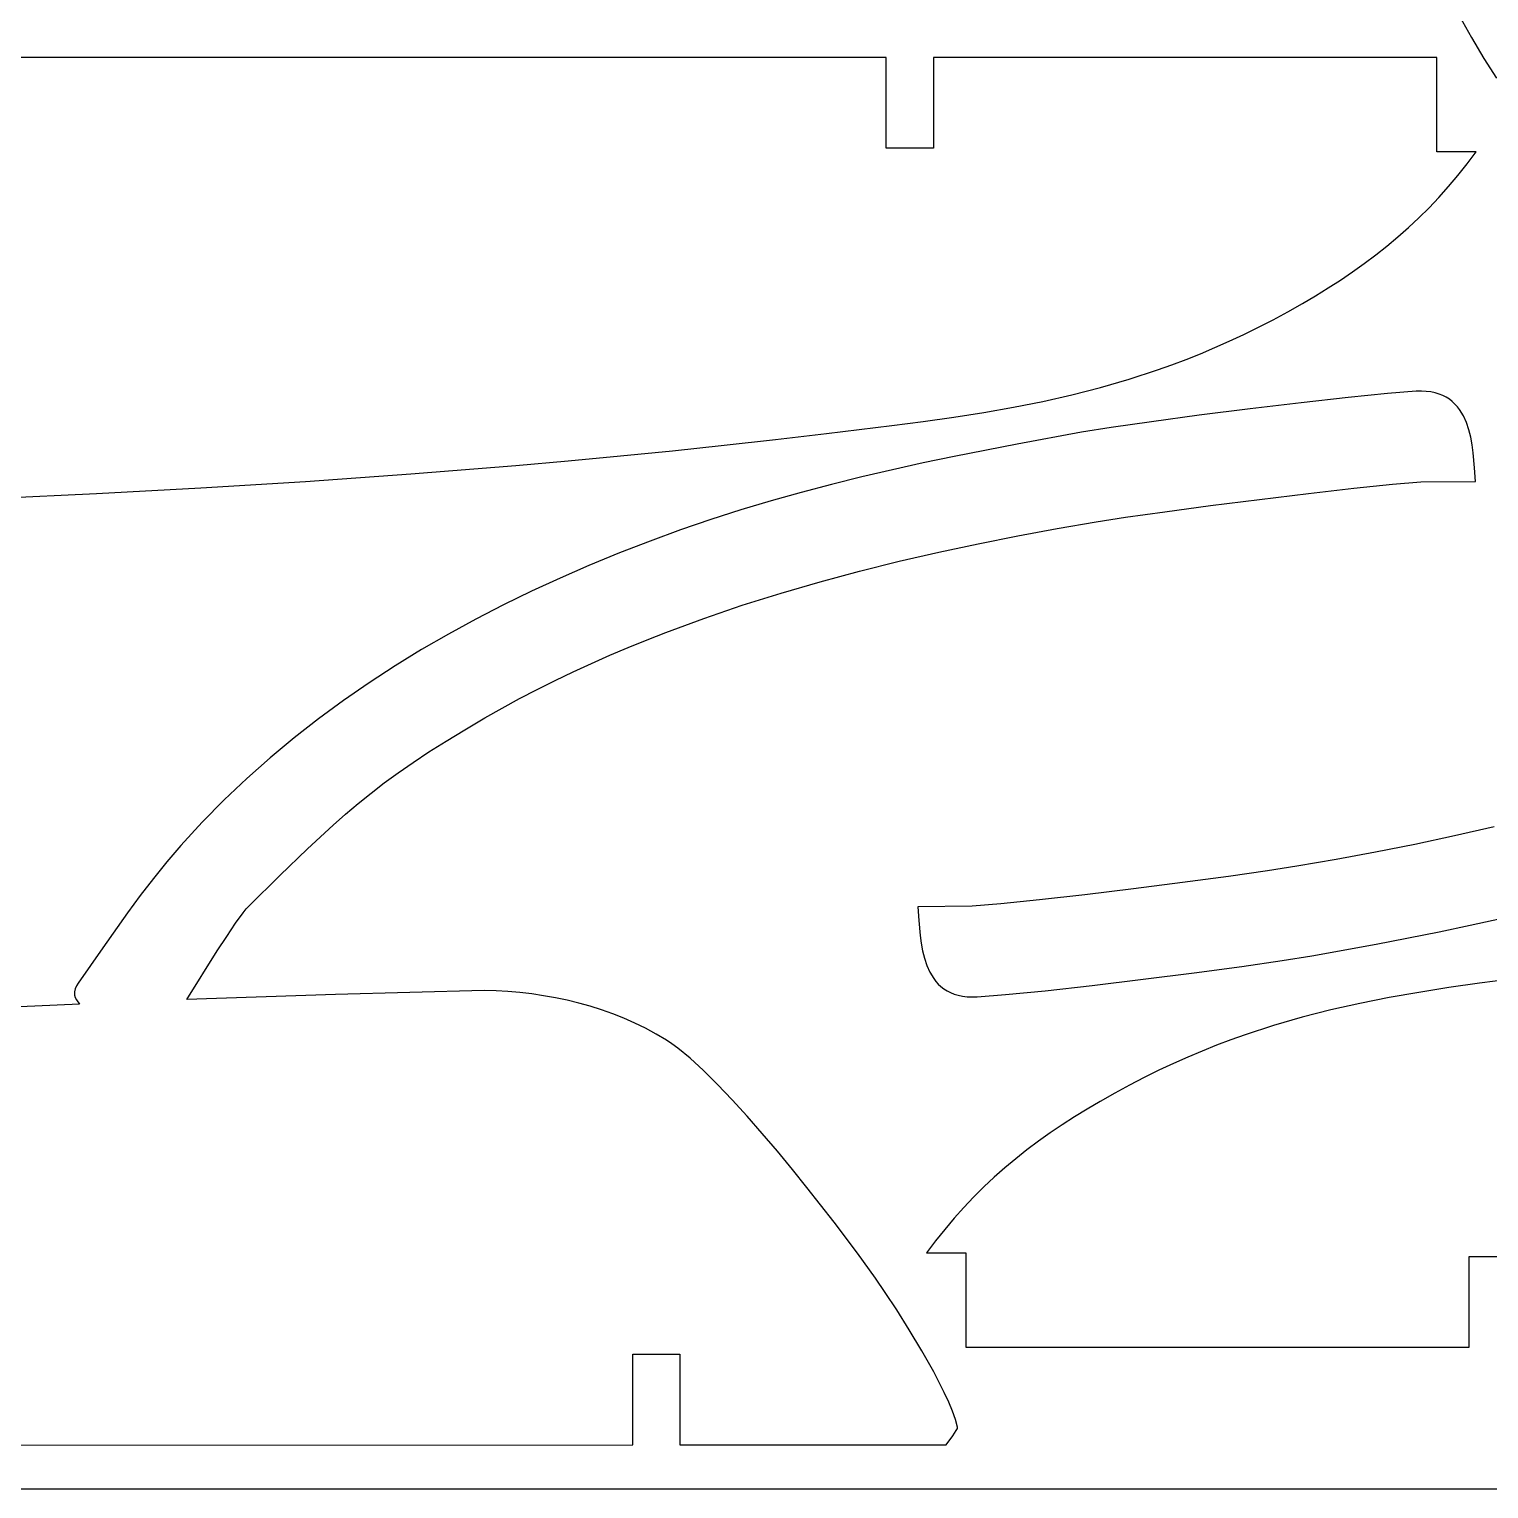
# Model space of a CAD drawing. Extents: x 378 to 958, y 20 to 900.
# Drawn here: x 458.4 to 538.9, y 20.1 to 100.5 of the extents above; entities that cross this region are included whole.
import ezdxf

# ---------------------------------------------------------------- set-up
doc = ezdxf.new("R2010")
doc.units = 0
doc.layers.get('0').update_dxf_attribs({"linetype": 'CONTINUOUS'})

msp = doc.modelspace()

# ---------------------------------------------------------------- linework, layer by layer
at = {"color": 4}
for p, q in [((537.254815, 101.242765), (537.911298, 100.071905)), ((537.911298, 100.071905), (538.604544, 98.91433)), ((505.66297, 98.962018), (425.98677, 98.960418)), ((505.66347, 93.963118), (505.66297, 98.962018)), ((536.00657, 98.962618), (508.26247, 98.962018)), ((508.26247, 98.962018), (508.26297, 93.963118)), ((536.00727, 93.764218), (536.00657, 98.962618)), ((538.604544, 98.91433), (539.290824, 97.824871)), ((508.26297, 93.963118), (505.66347, 93.963118)), ((538.16567, 93.764218), (536.00727, 93.764218)), ((537.674426, 93.103419), (538.16567, 93.764218)), ((537.170073, 92.46615), (537.674426, 93.103419)), ((536.121173, 91.25795), (536.652395, 91.851348)), ((536.652395, 91.851348), (537.170073, 92.46615)), ((535.57619, 90.684893), (536.121173, 91.25795)), ((534.444068, 89.595553), (535.017227, 90.131115)), ((535.017227, 90.131115), (535.57619, 90.684893)), ((533.856495, 89.077143), (534.444068, 89.595553)), ((532.637234, 88.087531), (533.254289, 88.574824)), ((533.254289, 88.574824), (533.856495, 89.077143)), ((532.005112, 87.614202), (532.637234, 88.087531)), ((530.694794, 86.705185), (531.357704, 87.153775)), ((531.357704, 87.153775), (532.005112, 87.614202)), ((529.321594, 85.83927), (530.016163, 86.267372)), ((530.016163, 86.267372), (530.694794, 86.705185)), ((527.7926, 84.957053), (528.61087, 85.419818)), ((528.61087, 85.419818), (529.321594, 85.83927)), ((526.173055, 84.100911), (526.980193, 84.517684)), ((526.980193, 84.517684), (527.7926, 84.957053)), ((524.572206, 83.331947), (525.370591, 83.705932)), ((525.370591, 83.705932), (526.173055, 84.100911)), ((522.985295, 82.643751), (523.777306, 82.978153)), ((523.777306, 82.978153), (524.572206, 83.331947)), ((521.407563, 82.029915), (522.195579, 82.327939)), ((522.195579, 82.327939), (522.985295, 82.643751)), ((517.472169, 80.778584), (519.047769, 81.234564)), ((519.047769, 81.234564), (520.620653, 81.748879)), ((520.620653, 81.748879), (521.407563, 82.029915)), ((515.889095, 80.374531), (517.472169, 80.778584)), ((533.295838, 80.455214), (531.115092, 80.235765)), ((534.862672, 80.576933), (533.295838, 80.455214)), ((535.152535, 80.58307), (534.862672, 80.576933)), ((535.423919, 80.56981), (535.152535, 80.58307)), ((535.677458, 80.538052), (535.423919, 80.56981)), ((535.913791, 80.488695), (535.677458, 80.538052)), ((536.133553, 80.422638), (535.913791, 80.488695)), ((511.047448, 79.409834), (512.681493, 79.696565)), ((512.681493, 79.696565), (514.293789, 80.015995)), ((514.293789, 80.015995), (515.889095, 80.374531)), ((528.522009, 79.944437), (525.71816, 79.607083)), ((531.115092, 80.235765), (528.522009, 79.944437)), ((536.337382, 80.340778), (536.133553, 80.422638)), ((536.525913, 80.244015), (536.337382, 80.340778)), ((536.699785, 80.133247), (536.525913, 80.244015)), ((536.859632, 80.009374), (536.699785, 80.133247)), ((537.006092, 79.873292), (536.859632, 80.009374)), ((537.139802, 79.725902), (537.006092, 79.873292)), ((537.261397, 79.568102), (537.139802, 79.725902)), ((505.967245, 78.681735), (507.695083, 78.908828)), ((507.695083, 78.908828), (509.386898, 79.149392)), ((509.386898, 79.149392), (511.047448, 79.409834)), ((520.284458, 78.897702), (518.057752, 78.577378)), ((522.905118, 79.249554), (520.284458, 78.897702)), ((525.71816, 79.607083), (522.905118, 79.249554)), ((537.470793, 79.224865), (537.261397, 79.568102)), ((537.639372, 78.850771), (537.470793, 79.224865)), ((537.772228, 78.453008), (537.639372, 78.850771)), ((499.57186, 77.913091), (502.38447, 78.242318)), ((502.38447, 78.242318), (505.967245, 78.681735)), ((516.426572, 78.314433), (512.879048, 77.666355)), ((518.057752, 78.577378), (516.426572, 78.314433)), ((537.874453, 78.038766), (537.772228, 78.453008)), ((537.951141, 77.615234), (537.874453, 78.038766)), ((491.023848, 77.016964), (493.888845, 77.300702)), ((493.888845, 77.300702), (496.739084, 77.599315)), ((496.739084, 77.599315), (499.57186, 77.913091)), ((512.879048, 77.666355), (509.414088, 76.987897)), ((538.007385, 77.1896), (537.951141, 77.615234)), ((479.470345, 76.024981), (485.260391, 76.492956)), ((485.260391, 76.492956), (488.146795, 76.747811)), ((488.146795, 76.747811), (491.023848, 77.016964)), ((507.706539, 76.630001), (506.012394, 76.25578)), ((509.414088, 76.987897), (507.706539, 76.630001)), ((538.07891, 76.360785), (538.007385, 77.1896)), ((467.897004, 75.247892), (473.675339, 75.61073)), ((473.675339, 75.61073), (479.470345, 76.024981)), ((504.329243, 75.862323), (502.654672, 75.446721)), ((506.012394, 76.25578), (504.329243, 75.862323)), ((535.131672, 75.578433), (538.129772, 75.609833)), ((538.129772, 75.609833), (538.07891, 76.360785)), ((456.47687, 74.667218), (462.156971, 74.934158)), ((462.156971, 74.934158), (467.897004, 75.247892)), ((500.98627, 75.006062), (499.321625, 74.537438)), ((502.654672, 75.446721), (500.98627, 75.006062)), ((526.24261, 74.621421), (528.934819, 74.949588)), ((528.934819, 74.949588), (531.436311, 75.2351)), ((531.436311, 75.2351), (533.563218, 75.453026)), ((533.563218, 75.453026), (535.131672, 75.578433)), ((497.658324, 74.037938), (495.993956, 73.50465)), ((499.321625, 74.537438), (497.658324, 74.037938)), ((521.021514, 73.936847), (523.543552, 74.27553)), ((523.543552, 74.27553), (526.24261, 74.621421)), ((495.993956, 73.50465), (494.326109, 72.934667)), ((515.086417, 73.010369), (517.243972, 73.380833)), ((517.243972, 73.380833), (518.860365, 73.630305)), ((518.860365, 73.630305), (521.021514, 73.936847)), ((494.326109, 72.934667), (492.652371, 72.325076)), ((510.739675, 72.178325), (512.916975, 72.610317)), ((512.916975, 72.610317), (515.086417, 73.010369)), ((490.970329, 71.672968), (489.277572, 70.975433)), ((492.652371, 72.325076), (490.970329, 71.672968)), ((506.377624, 71.209098), (508.558549, 71.712036)), ((508.558549, 71.712036), (510.739675, 72.178325)), ((489.277572, 70.975433), (487.694437, 70.284658)), ((504.200931, 70.667154), (506.377624, 71.209098)), ((487.694437, 70.284658), (486.128417, 69.562582)), ((499.87636, 69.456833), (502.0325, 70.083851)), ((502.0325, 70.083851), (504.200931, 70.667154)), ((486.128417, 69.562582), (484.580934, 68.808111)), ((497.73654, 68.783747), (499.87636, 69.456833)), ((484.580934, 68.808111), (483.05341, 68.020157)), ((495.617071, 68.062238), (497.73654, 68.783747)), ((483.05341, 68.020157), (481.547264, 67.197627)), ((493.521981, 67.28995), (495.617071, 68.062238)), ((481.547264, 67.197627), (480.063921, 66.33943)), ((491.455302, 66.46453), (492.484839, 66.884029)), ((492.484839, 66.884029), (493.521981, 67.28995)), ((480.063921, 66.33943), (478.604799, 65.444475)), ((489.421061, 65.583623), (490.433875, 66.03116)), ((490.433875, 66.03116), (491.455302, 66.46453)), ((478.604799, 65.444475), (477.171322, 64.511671)), ((488.417365, 65.121626), (489.421061, 65.583623)), ((477.171322, 64.511671), (475.764911, 63.539927)), ((486.439339, 64.153073), (487.42329, 64.644874)), ((487.42329, 64.644874), (488.417365, 65.121626)), ((475.764911, 63.539927), (474.386986, 62.528151)), ((484.503827, 63.123147), (485.466017, 63.645929)), ((485.466017, 63.645929), (486.439339, 64.153073)), ((483.553272, 62.584433), (484.503827, 63.123147)), ((474.386986, 62.528151), (473.03897, 61.475253)), ((482.438634, 61.929036), (483.553272, 62.584433)), ((473.03897, 61.475253), (471.722285, 60.380141)), ((480.470941, 60.70747), (481.414809, 61.305598)), ((481.414809, 61.305598), (482.438634, 61.929036)), ((471.722285, 60.380141), (470.43835, 59.241724)), ((479.596177, 60.128004), (480.470941, 60.70747)), ((478.010539, 58.998459), (478.779661, 59.56055)), ((478.779661, 59.56055), (479.596177, 60.128004)), ((470.43835, 59.241724), (469.188589, 58.058912)), ((477.277957, 58.435082), (478.010539, 58.998459)), ((469.188589, 58.058912), (467.974423, 56.830612)), ((476.57106, 57.863771), (477.277957, 58.435082)), ((475.1909, 56.670747), (475.878992, 57.277875)), ((475.878992, 57.277875), (476.57106, 57.863771)), ((467.974423, 56.830612), (466.797272, 55.555733)), ((473.783224, 55.366194), (475.1909, 56.670747)), ((539.165008, 56.578266), (536.984084, 56.075327)), ((466.797272, 55.555733), (466.025637, 54.659031)), ((534.802957, 55.609039), (532.625658, 55.177046)), ((536.984084, 56.075327), (534.802957, 55.609039)), ((472.261193, 53.896921), (473.783224, 55.366194)), ((530.456216, 54.776995), (528.29866, 54.40653)), ((532.625658, 55.177046), (530.456216, 54.776995)), ((466.025637, 54.659031), (465.282777, 53.738505)), ((470.537972, 52.209733), (472.261193, 53.896921)), ((526.682268, 54.157059), (524.521118, 53.850516)), ((528.29866, 54.40653), (526.682268, 54.157059)), ((465.282777, 53.738505), (464.563361, 52.798699)), ((519.300023, 53.165943), (516.607814, 52.837775)), ((521.99908, 53.511834), (519.300023, 53.165943)), ((524.521118, 53.850516), (521.99908, 53.511834)), ((464.563361, 52.798699), (463.86206, 51.844158)), ((511.979414, 52.334337), (510.41096, 52.20893)), ((514.106321, 52.552263), (511.979414, 52.334337)), ((516.607814, 52.837775), (514.106321, 52.552263)), ((463.86206, 51.844158), (462.492474, 49.909049)), ((469.81053, 51.262666), (470.22672, 51.84123)), ((470.22672, 51.84123), (470.397719, 52.055852)), ((470.397719, 52.055852), (470.537972, 52.209733)), ((510.41096, 52.20893), (507.41286, 52.17753)), ((507.41286, 52.17753), (507.463723, 51.426578)), ((537.836094, 51.157362), (539.530238, 51.531584)), ((469.325502, 50.539852), (469.81053, 51.262666)), ((507.463723, 51.426578), (507.535248, 50.597763)), ((532.663584, 50.121009), (536.128545, 50.799466)), ((536.128545, 50.799466), (537.836094, 51.157362)), ((462.492474, 49.909049), (461.131372, 47.969533)), ((468.807735, 49.738596), (469.325502, 50.539852)), ((507.535248, 50.597763), (507.591491, 50.172129)), ((507.591491, 50.172129), (507.668179, 49.748597)), ((529.11606, 49.47293), (532.663584, 50.121009)), ((467.131272, 47.065333), (468.807735, 49.738596)), ((507.668179, 49.748597), (507.770404, 49.334355)), ((507.770404, 49.334355), (507.90326, 48.936593)), ((525.258174, 48.889661), (527.484881, 49.209986)), ((527.484881, 49.209986), (529.11606, 49.47293)), ((507.90326, 48.936593), (508.07184, 48.562499)), ((508.07184, 48.562499), (508.281235, 48.219262)), ((519.824473, 48.18028), (522.637514, 48.537809)), ((522.637514, 48.537809), (525.258174, 48.889661)), ((460.941866, 47.481382), (460.936472, 47.307433)), ((460.978347, 47.654271), (460.941866, 47.481382)), ((461.042616, 47.819266), (460.978347, 47.654271)), ((461.131372, 47.969533), (461.042616, 47.819266)), ((483.511272, 47.570233), (475.320747, 47.332596)), ((484.166742, 47.546283), (483.511272, 47.570233)), ((484.82285, 47.505292), (484.166742, 47.546283)), ((485.478673, 47.446695), (484.82285, 47.505292)), ((508.281235, 48.219262), (508.402831, 48.061461)), ((508.402831, 48.061461), (508.53654, 47.914071)), ((508.53654, 47.914071), (508.683, 47.77799)), ((508.683, 47.77799), (508.842848, 47.654116)), ((508.842848, 47.654116), (509.016719, 47.543348)), ((509.016719, 47.543348), (509.205251, 47.446586)), ((512.246794, 47.33215), (514.42754, 47.551599)), ((514.42754, 47.551599), (517.020624, 47.842926)), ((517.020624, 47.842926), (519.824473, 48.18028)), ((535.012028, 47.459419), (533.377984, 47.172688)), ((536.672579, 47.719861), (535.012028, 47.459419)), ((538.364394, 47.960425), (536.672579, 47.719861)), ((540.092232, 48.187519), (538.364394, 47.960425)), ((461.207172, 46.814633), (455.527071, 46.547694)), ((460.936472, 47.307433), (460.971274, 47.174647)), ((460.971274, 47.174647), (461.04261, 47.052521)), ((461.04261, 47.052521), (461.207172, 46.814633)), ((475.320747, 47.332596), (467.131272, 47.065333)), ((486.133286, 47.369925), (485.478673, 47.446695)), ((486.785767, 47.274417), (486.133286, 47.369925)), ((487.435193, 47.159603), (486.785767, 47.274417)), ((488.08064, 47.024918), (487.435193, 47.159603)), ((488.721185, 46.869796), (488.08064, 47.024918)), ((489.355904, 46.69367), (488.721185, 46.869796)), ((489.983875, 46.495974), (489.355904, 46.69367)), ((509.205251, 47.446586), (509.409079, 47.364726)), ((509.409079, 47.364726), (509.628842, 47.298668)), ((509.628842, 47.298668), (509.865174, 47.249311)), ((509.865174, 47.249311), (510.118714, 47.217554)), ((510.118714, 47.217554), (510.390097, 47.204294)), ((510.390097, 47.204294), (510.67996, 47.21043)), ((510.67996, 47.21043), (512.246794, 47.33215)), ((531.765688, 46.853259), (530.170382, 46.494722)), ((533.377984, 47.172688), (531.765688, 46.853259)), ((490.604173, 46.276143), (489.983875, 46.495974)), ((491.215877, 46.03361), (490.604173, 46.276143)), ((491.818062, 45.767808), (491.215877, 46.03361)), ((528.587308, 46.090669), (527.011708, 45.63469)), ((530.170382, 46.494722), (528.587308, 46.090669)), ((492.409805, 45.478173), (491.818062, 45.767808)), ((492.990183, 45.164136), (492.409805, 45.478173)), ((493.558272, 44.825133), (492.990183, 45.164136)), ((525.438824, 45.120375), (524.651913, 44.839338)), ((527.011708, 45.63469), (525.438824, 45.120375)), ((493.861216, 44.623467), (493.558272, 44.825133)), ((494.180753, 44.388264), (493.861216, 44.623467)), ((494.864444, 43.825301), (494.180753, 44.388264)), ((523.863898, 44.541315), (523.074182, 44.225502)), ((524.651913, 44.839338), (523.863898, 44.541315)), ((495.599009, 43.152339), (494.864444, 43.825301)), ((521.48727, 43.537307), (520.688885, 43.163321)), ((522.282171, 43.8911), (521.48727, 43.537307)), ((523.074182, 44.225502), (522.282171, 43.8911)), ((496.374111, 42.385475), (495.599009, 43.152339)), ((519.886422, 42.768343), (519.079284, 42.351569)), ((520.688885, 43.163321), (519.886422, 42.768343)), ((497.179416, 41.540806), (496.374111, 42.385475)), ((518.266877, 41.912201), (517.448607, 41.449435)), ((519.079284, 42.351569), (518.266877, 41.912201)), ((498.004587, 40.634426), (497.179416, 41.540806)), ((516.737882, 41.029983), (516.043314, 40.601882)), ((517.448607, 41.449435), (516.737882, 41.029983)), ((498.839288, 39.682432), (498.004587, 40.634426)), ((516.043314, 40.601882), (515.364683, 40.164068)), ((499.673185, 38.700921), (498.839288, 39.682432)), ((514.701773, 39.715479), (514.054365, 39.255051)), ((515.364683, 40.164068), (514.701773, 39.715479)), ((500.49594, 37.705988), (499.673185, 38.700921)), ((513.422243, 38.781722), (512.805187, 38.29443)), ((514.054365, 39.255051), (513.422243, 38.781722)), ((512.805187, 38.29443), (512.202982, 37.79211)), ((501.297218, 36.71373), (500.49594, 37.705988)), ((511.615409, 37.2737), (511.04225, 36.738138)), ((512.202982, 37.79211), (511.615409, 37.2737)), ((502.794002, 34.801622), (501.297218, 36.71373)), ((511.04225, 36.738138), (510.483287, 36.18436)), ((509.938304, 35.611304), (509.407082, 35.017906)), ((510.483287, 36.18436), (509.938304, 35.611304)), ((504.080848, 33.093367), (502.794002, 34.801622)), ((509.407082, 35.017906), (508.889403, 34.403104)), ((508.889403, 34.403104), (508.385051, 33.765834)), ((505.075072, 31.717733), (504.080848, 33.093367)), ((508.385051, 33.765834), (507.893807, 33.105035)), ((507.893807, 33.105035), (510.052207, 33.105035)), ((510.052207, 33.105035), (510.052907, 27.906635)), ((537.797007, 27.907235), (537.796507, 32.906135)), ((537.796507, 32.906135), (540.396007, 32.906135)), ((505.616226, 30.929003), (505.075072, 31.717733)), ((506.251808, 29.962493), (505.616226, 30.929003)), ((506.938088, 28.873034), (506.251808, 29.962493)), ((507.631335, 27.715458), (506.938088, 28.873034)), ((491.697272, 22.521433), (491.697372, 27.520333)), ((491.697372, 27.520333), (494.296972, 27.520433)), ((494.296972, 27.520433), (494.296772, 22.521433)), ((508.287817, 26.544599), (507.631335, 27.715458)), ((510.052907, 27.906635), (537.797007, 27.907235)), ((508.588606, 25.971322), (508.287817, 26.544599)), ((508.863805, 25.415286), (508.588606, 25.971322)), ((509.107947, 24.883346), (508.863805, 25.415286)), ((509.315567, 24.382354), (509.107947, 24.883346)), ((509.481197, 23.919165), (509.315567, 24.382354)), ((509.599372, 23.500633), (509.481197, 23.919165)), ((509.52921, 23.313058), (509.585645, 23.426735)), ((509.585645, 23.426735), (509.599372, 23.500633)), ((412.021072, 22.519833), (491.697272, 22.521433)), ((494.296772, 22.521433), (508.971772, 22.521733)), ((508.971772, 22.521733), (509.336647, 23.018233)), ((509.336647, 23.018233), (509.52921, 23.313058))]:
    msp.add_line(p, q, dxfattribs=at)
at = {"color": 0}
msp.add_line((378.0131, 20.108069), (958.0131, 20.108069), dxfattribs=at)

doc.saveas('drawing.dxf')
